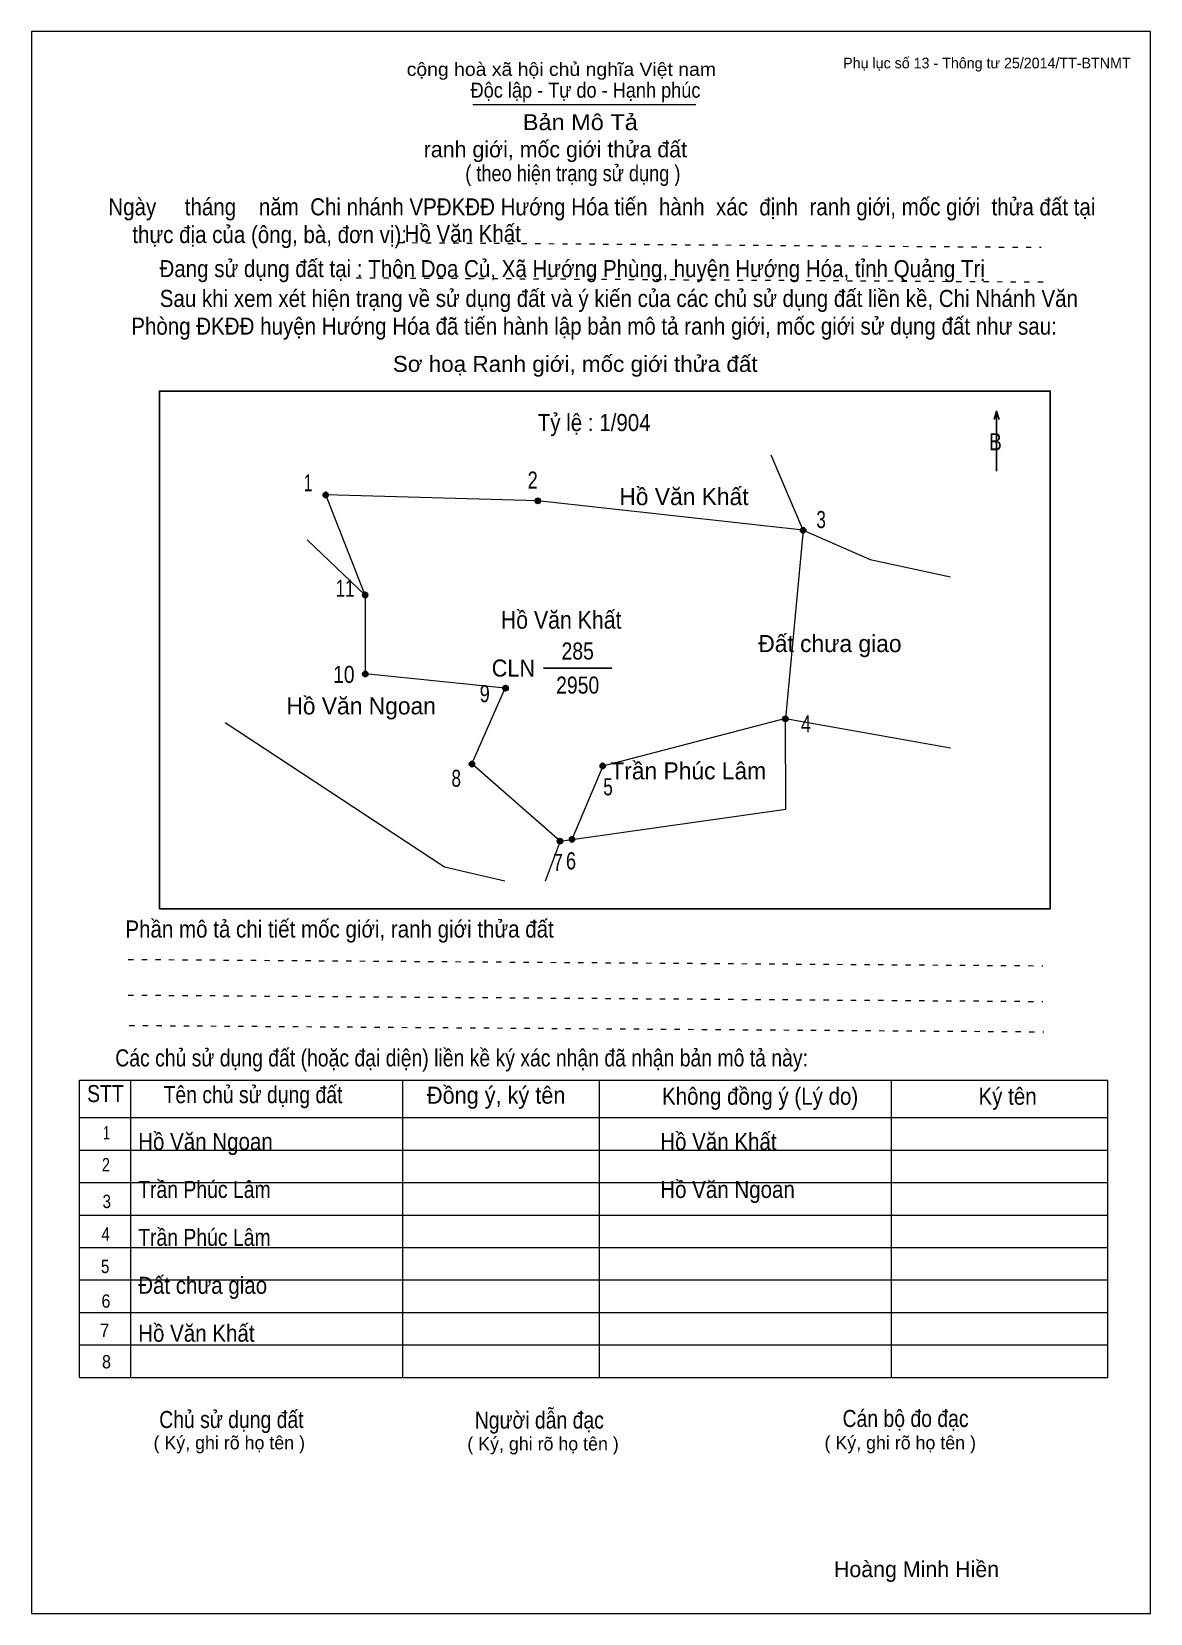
# Model space of a CAD drawing. Header units: centimetres. Extents: x 0 to 21, y 0 to 29.7.
import ezdxf
from ezdxf.enums import TextEntityAlignment as Align

# ---------------------------------------------------------------- set-up
doc = ezdxf.new("R2010")
doc.units = ezdxf.units.CM
doc.header["$LTSCALE"] = 0.13
doc.linetypes.add('DOTTED', pattern=[1.5, 0.3, -1.2])
for name, color, linetype, lineweight in [('1', 7, 'Continuous', 13), ('32', 7, 'Continuous', 25), ('33', 7, 'Continuous', 25), ('6', 7, 'Continuous', 13), ('62', 7, 'Continuous', 13)]:
    doc.layers.add(name, color=color, linetype=linetype, lineweight=lineweight)
for name, color, linetype in [('2', 7, 'Continuous'), ('34', 7, 'Continuous'), ('51', 7, 'Continuous'), ('63', 7, 'Continuous')]:
    doc.layers.add(name, color=color, linetype=linetype)

msp = doc.modelspace()

# ---------------------------------------------------------------- hatches: boundary and pattern name
at = {"layer": '32'}
for points in [[(5.5699, 21, 1), (5.4699, 21, 1)], [(9.5522, 20.8894, 1), (9.4522, 20.8894, 1)], [(14.5301, 20.3363, 1), (14.4301, 20.3363, 1)], [(6.31, 19.1228, 1), (6.21, 19.1228, 1)], [(6.3122, 17.6394, 1), (6.2122, 17.6394, 1)], [(8.946, 17.3728, 1), (8.846, 17.3728, 1)], [(14.1982, 16.7965, 1), (14.0982, 16.7965, 1)], [(8.3144, 15.948, 1), (8.2144, 15.948, 1)], [(10.769, 15.9115, 1), (10.669, 15.9115, 1)], [(10.1916, 14.5321, 1), (10.0916, 14.5321, 1)], [(9.967, 14.5, 1), (9.867, 14.5, 1)]]:
    msp.add_hatch(color=256, dxfattribs=at).paths.add_polyline_path(points)

# ---------------------------------------------------------------- linework, layer by layer
at = {"layer": '1'}
msp.add_lwpolyline([(21, 0), (21, 29.7), (0, 29.7), (0, 0)], close=True, dxfattribs=at)
at = {"layer": '32'}
for centre in [(5.5199, 21), (9.5022, 20.8894), (14.4801, 20.3363), (6.26, 19.1228), (6.2622, 17.6394), (8.896, 17.3728), (14.1482, 16.7965), (8.2644, 15.948), (10.719, 15.9115), (10.1416, 14.5321), (9.917, 14.5)]:
    msp.add_circle(centre, 0.05, dxfattribs=at)
at = {"layer": '33'}
msp.add_line((9.61, 17.75), (10.89, 17.75), dxfattribs=at)
at = {"layer": '6'}
for p, q in [((14.48, 20.34), (13.88, 21.75)), ((6.26, 19.12), (5.52, 21)), ((14.48, 20.34), (14.15, 16.8)), ((5.17, 20.16), (6.26, 19.12)), ((6.26, 19.12), (6.26, 17.64)), ((9.92, 14.5), (9.64, 13.75))]:
    msp.add_line(p, q, dxfattribs=at)
for points in [[(14.48, 20.34), (9.5, 20.89), (5.52, 21)], [(14.48, 20.34), (15.74, 19.79), (17.25, 19.46)], [(9.92, 14.5), (8.26, 15.95), (8.89, 17.37), (6.26, 17.64)], [(8.88, 13.75), (7.75, 14.01), (3.63, 16.72)], [(9.92, 14.5), (10.14, 14.53), (14.16, 15.1), (14.15, 16.8), (17.25, 16.25)], [(14.15, 16.8), (10.72, 15.91), (10.14, 14.53)]]:
    msp.add_lwpolyline(points, dxfattribs=at)
at = {"layer": '62'}
for p, q in [((8.28, 28.33), (12.47, 28.33)), ((0.9, 10.01), (20.2, 10.01)), ((0.9, 4.43), (0.9, 10.01)), ((1.86, 4.43), (1.86, 10.01)), ((6.97, 4.43), (6.97, 9.99)), ((10.66, 4.43), (10.66, 9.99)), ((16.14, 4.43), (16.14, 10.01)), ((20.2, 4.43), (20.2, 10.01)), ((0.9, 9.31), (20.2, 9.31)), ((0.9, 8.7), (20.2, 8.7)), ((0.9, 8.09), (20.2, 8.09)), ((0.9, 7.48), (20.2, 7.48)), ((0.9, 6.87), (20.2, 6.87)), ((0.9, 6.26), (20.2, 6.26)), ((0.9, 5.65), (20.2, 5.65)), ((0.9, 5.04), (20.2, 5.04)), ((0.9, 4.43), (20.2, 4.43))]:
    msp.add_line(p, q, dxfattribs=at)
at = {"layer": '62', "linetype": 'DOTTED'}
for p, q in [((6.89, 25.74), (18.95, 25.65)), ((6.09, 25.08), (19.04, 25)), ((1.81, 12.28), (18.98, 12.16)), ((1.81, 11.61), (18.98, 11.49)), ((1.83, 11.04), (19, 10.92))]:
    msp.add_line(p, q, dxfattribs=at)
at = {"layer": '62', "lineweight": 25}
for p, q in [((18.11, 22.58), (18.11, 21.45)), ((18.11, 22.57), (18.07, 22.42)), ((18.11, 22.57), (18.16, 22.42))]:
    msp.add_line(p, q, dxfattribs=at)
msp.add_lwpolyline([(2.4, 13.23), (19.12, 13.23), (19.12, 22.95), (2.4, 22.95)], close=True, dxfattribs=at)

# ---------------------------------------------------------------- texts
at = {"layer": '2', "width": 0.9}
msp.add_text('Hồ Văn Khất', height=0.3318, dxfattribs=at).set_placement((9.94, 18.49), align=Align.CENTER)
at = {"layer": '32'}
for s, width, p in [('1', 0.65, (5.19, 21.07)), ('2', 0.8, (9.405, 21.12)), ('3', 0.75, (14.82, 20.38)), ('11', 0.75, (5.885, 19.09)), ('10', 0.85, (5.86, 17.47)), ('9', 0.8, (8.505, 17.11)), ('4', 0.8, (14.535, 16.54)), ('8', 0.75, (7.97, 15.52)), ('5', 0.75, (10.82, 15.36)), ('7', 0.75, (9.88, 13.94)), ('6', 0.8, (10.125, 13.97))]:
    msp.add_text(s, height=0.32, dxfattribs=dict(at, width=width)).set_placement(p, align=Align.CENTER)
at = {"layer": '33'}
for s, p in [('Hồ Văn Khất', (12.245, 20.81)), ('Hồ Văn Khất', (12.245, 20.81)), ('Đất chưa giao', (14.985, 18.05)), ('Hồ Văn Ngoan', (6.185, 16.88)), ('Hồ Văn Ngoan', (6.185, 16.88)), ('Trần Phúc Lâm ', (12.385, 15.66)), ('Trần Phúc Lâm ', (12.385, 15.66))]:
    msp.add_text(s, height=0.32, dxfattribs=at).set_placement(p, align=Align.CENTER)
at = {"layer": '33', "width": 0.85}
for s, p in [('285', (10.25, 17.91)), ('2950', (10.25, 17.27))]:
    msp.add_text(s, height=0.32, dxfattribs=at).set_placement(p, align=Align.CENTER)
at = {"layer": '33', "width": 0.95}
msp.add_text('CLN', height=0.32, dxfattribs=at).set_placement((9.45, 17.59), align=Align.RIGHT)
at = {"layer": '34'}
for s, width, p in [('Hồ Văn Khất', 0.9, (7, 25.75)), ('Hồ Văn Ngoan', 0.9, (2, 8.7)), ('Hồ Văn Khất', 0.9, (11.8, 8.7)), ('Trần Phúc Lâm ', 0.85, (2, 7.8)), ('Hồ Văn Ngoan', 0.9, (11.8, 7.8)), ('Trần Phúc Lâm ', 0.85, (2, 6.9)), ('Đất chưa giao', 0.9, (2, 6)), ('Hồ Văn Khất', 0.9, (2, 5.1))]:
    msp.add_text(s, height=0.32, dxfattribs=dict(at, width=width)).set_placement(p)
at = {"layer": '51', "width": 0.9}
msp.add_text('Tỷ lệ : 1/904', height=0.32, dxfattribs=at).set_placement((9.5, 22.2))
at = {"layer": '62'}
for s, height, width, p in [('cộng hoà xã hội chủ nghĩa Việt nam', 0.2474, 1.1, (7.04, 28.87)), ('Độc lập - Tự do - Hạnh phúc', 0.2828, 0.9, (8.24, 28.46)), ('Bản Mô Tả', 0.3, 1.1, (9.22, 27.85)), ('( theo hiện trạng sử dụng )', 0.3, 0.85, (8.14, 26.89)), ('Ngày     tháng    năm  Chi nhánh VPĐKĐĐ Hướng Hóa tiến  hành  xác  định  ranh giới, mốc giới  thửa đất tại ', 0.32, 0.9, (1.44, 26.25)), ('thực địa của (ông, bà, đơn vị): ', 0.32, 0.9, (1.89, 25.73)), ('Đang sử dụng đất tại : Thôn Doa Củ, Xã Hướng Phùng, huyện Hướng Hóa, tỉnh Quảng Trị', 0.32, 0.9, (2.4, 25.09)), ('     Sau khi xem xét hiện trạng về sử dụng đất và ý kiến của các chủ sử dụng đất liền kề, Chi Nhánh Văn ', 0.32, 0.9, (1.87, 24.53)), ('Phòng ĐKĐĐ huyện Hướng Hóa đã tiến hành lập bản mô tả ranh giới, mốc giới sử dụng đất như sau:', 0.32, 0.9, (1.87, 24.01)), ('Sơ hoạ Ranh giới, mốc giới thửa đất', 0.3, 1.05, (6.78, 23.31)), ('B', 0.32, 0.85, (17.97, 21.84)), ('Phần mô tả chi tiết mốc giới, ranh giới thửa đất ', 0.32, 0.9, (1.76, 12.69)), ('Các chủ sử dụng đất (hoặc đại diện) liền kề ký xác nhận đã nhận bản mô tả này:', 0.32, 0.85, (1.57, 10.27))]:
    msp.add_text(s, height=height, dxfattribs=dict(at, width=width)).set_placement(p)
msp.add_text('ranh giới, mốc giới thửa đất', height=0.3, dxfattribs=at).set_placement((7.36, 27.34))
for s, height, width, p in [('STT', 0.32, 0.85, (1.385, 9.6)), ('Tên chủ sử dụng đất', 0.32, 0.85, (4.155, 9.58)), ('Đồng ý, ký tên', 0.32, 0.95, (8.72, 9.57)), ('Không đồng ý (Lý do)', 0.32, 0.9, (13.675, 9.55)), ('Ký tên', 0.32, 0.9, (18.32, 9.55)), ('1', 0.25, 0.7, (1.405, 8.9)), ('2', 0.25, 0.8, (1.395, 8.3)), ('3', 0.25, 0.85, (1.41, 7.61)), ('4', 0.25, 0.85, (1.39, 7)), ('5', 0.25, 0.85, (1.38, 6.39)), ('6', 0.25, 0.9, (1.395, 5.74)), ('7', 0.25, 0.95, (1.37, 5.19)), ('8', 0.25, 0.9, (1.405, 4.6)), ('Người dẫn đạc', 0.32, 0.85, (9.53, 3.47)), ('Chủ sử dụng đất', 0.32, 0.85, (3.75, 3.48)), ('Cán bộ đo đạc', 0.32, 0.85, (16.405, 3.5))]:
    msp.add_text(s, height=height, dxfattribs=dict(at, width=width)).set_placement(p, align=Align.CENTER)
for p in [(3.71, 3.08), (9.6, 3.06), (16.305, 3.08)]:
    msp.add_text('( Ký, ghi rõ họ tên )', height=0.25, dxfattribs=at).set_placement(p, align=Align.CENTER)
at = {"layer": '63'}
msp.add_text('Phụ lục số 13 - Thông tư 25/2014/TT-BTNMT', height=0.2, dxfattribs=at).set_placement((20.63, 29.01), align=Align.RIGHT)
msp.add_text('Hoàng Minh Hiền', height=0.3, dxfattribs=at).set_placement((16.61, 0.68), align=Align.CENTER)

doc.saveas('drawing.dxf')
